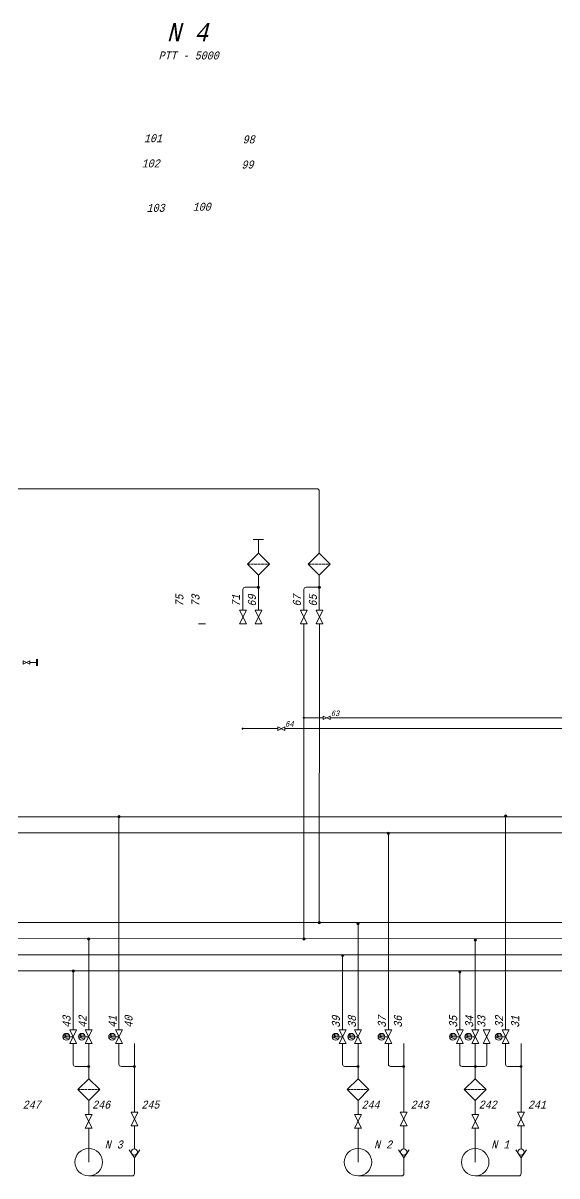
# Model space of a CAD drawing. Extents: x 25 to 789, y 11 to 578.
# Drawn here: x 442.6 to 559.2, y 322 to 574 of the extents above; entities that cross this region are included whole.
import ezdxf

# ---------------------------------------------------------------- set-up
doc = ezdxf.new("R2010")
doc.units = 0
doc.header["$MEASUREMENT"] = 0
doc.linetypes.add('ACAD_ISO02W100', pattern=[15, 12, -3])
doc.layers.add('A76', color=2, linetype='CONTINUOUS')
doc.layers.add('Надписи', color=4, linetype='CONTINUOUS', lineweight=5)
doc.layers.add('Общие трубы', color=254, linetype='CONTINUOUS', lineweight=30)
doc.styles.get("Standard").update_dxf_attribs({"font": 'COUR.TTF', "width": 0.8, "oblique": 7, "height": 2})

msp = doc.modelspace()

# ---------------------------------------------------------------- hatches: boundary and pattern name
at = {"layer": 'A76', "lineweight": 20}
h = msp.add_hatch(color=256, dxfattribs=at)
edge = h.paths.add_edge_path()
edge.add_arc((463.56, 400.54), 0.25, 0, 360)
h = msp.add_hatch(color=256, dxfattribs=at)
edge = h.paths.add_edge_path()
edge.add_arc((548.04, 400.72), 0.25, 0, 360)
h = msp.add_hatch(color=256, dxfattribs=at)
edge = h.paths.add_edge_path()
edge.add_arc((522.42, 396.9), 0.25, 0, 360)
at = {"layer": 'Общие трубы', "lineweight": 20}
h = msp.add_hatch(color=256, dxfattribs=at)
edge = h.paths.add_edge_path()
edge.add_arc((494, 450.72), 0.25, 0, 360)
h = msp.add_hatch(color=256, dxfattribs=at)
edge = h.paths.add_edge_path()
edge.add_arc((507.31, 450.72), 0.25, 0, 360)
h = msp.add_hatch(color=256, dxfattribs=at)
edge = h.paths.add_edge_path()
edge.add_arc((507.31, 377.41), 0.25, 0, 360)
h = msp.add_hatch(color=256, dxfattribs=at)
edge = h.paths.add_edge_path()
edge.add_arc((515.77, 377.16), 0.25, 0, 360)
h = msp.add_hatch(color=256, dxfattribs=at)
edge = h.paths.add_edge_path()
edge.add_arc((456.92, 373.79), 0.25, 0, 360)
h = msp.add_hatch(color=256, dxfattribs=at)
edge = h.paths.add_edge_path()
edge.add_arc((503.94, 373.79), 0.25, 0, 360)
h = msp.add_hatch(color=256, dxfattribs=at)
edge = h.paths.add_edge_path()
edge.add_arc((541.39, 373.61), 0.25, 0, 360)
h = msp.add_hatch(color=256, dxfattribs=at)
edge = h.paths.add_edge_path()
edge.add_arc((512.4, 370.21), 0.25, 0, 360)
h = msp.add_hatch(color=256, dxfattribs=at)
edge = h.paths.add_edge_path()
edge.add_arc((453.54, 366.84), 0.25, 0, 360)
h = msp.add_hatch(color=256, dxfattribs=at)
edge = h.paths.add_edge_path()
edge.add_arc((538.02, 366.6), 0.25, 0, 360)
h = msp.add_hatch(color=256, dxfattribs=at)
edge = h.paths.add_edge_path()
edge.add_arc((456.92, 345.95), 0.25, 0, 360)
h = msp.add_hatch(color=256, dxfattribs=at)
edge = h.paths.add_edge_path()
edge.add_arc((466.92, 345.95), 0.25, 0, 360)
h = msp.add_hatch(color=256, dxfattribs=at)
edge = h.paths.add_edge_path()
edge.add_arc((515.77, 345.95), 0.25, 0, 360)
h = msp.add_hatch(color=256, dxfattribs=at)
edge = h.paths.add_edge_path()
edge.add_arc((525.77, 345.95), 0.25, 0, 360)
h = msp.add_hatch(color=256, dxfattribs=at)
edge = h.paths.add_edge_path()
edge.add_arc((541.39, 345.95), 0.25, 0, 360)
h = msp.add_hatch(color=256, dxfattribs=at)
edge = h.paths.add_edge_path()
edge.add_arc((551.39, 345.95), 0.25, 0, 360)

# ---------------------------------------------------------------- linework, layer by layer
at = {"layer": 'A76', "lineweight": 20}
for p, q in [((560.36, 400.53), (372.3, 400.53)), ((463.54, 353.95), (463.54, 400.48)), ((548.02, 353.95), (548.02, 400.65)), ((372.16, 397.05), (560.36, 397.03)), ((522.4, 353.95), (522.4, 396.94)), ((462.04, 352.45), (461.54, 352.95)), ((461.54, 352.95), (462.79, 352.7)), ((464.29, 350.95), (462.79, 353.95)), ((462.79, 353.95), (464.29, 353.95)), ((464.29, 353.95), (462.79, 350.95)), ((520.9, 352.45), (520.4, 352.95)), ((520.4, 352.95), (521.65, 352.7)), ((523.15, 350.95), (521.65, 353.95)), ((521.65, 353.95), (523.15, 353.95)), ((523.15, 353.95), (521.65, 350.95)), ((546.52, 352.45), (546.02, 352.95)), ((546.02, 352.95), (547.27, 352.7)), ((548.77, 350.95), (547.27, 353.95)), ((547.27, 353.95), (548.77, 353.95)), ((548.77, 353.95), (547.27, 350.95)), ((462.54, 351.95), (461.29, 352.45)), ((461.29, 352.45), (462.04, 352.45)), ((463.54, 352.45), (462.04, 352.45)), ((462.79, 350.95), (464.29, 350.95)), ((463.54, 349.45), (463.54, 350.95)), ((521.4, 351.95), (520.15, 352.45)), ((520.15, 352.45), (520.9, 352.45)), ((522.4, 352.45), (520.9, 352.45)), ((521.65, 350.95), (523.15, 350.95)), ((522.4, 349.45), (522.4, 350.95)), ((547.02, 351.95), (545.77, 352.45)), ((545.77, 352.45), (546.52, 352.45)), ((548.02, 352.45), (546.52, 352.45)), ((547.27, 350.95), (548.77, 350.95))]:
    msp.add_line(p, q, dxfattribs=at)
for centre, radius in [((463.56, 400.54), 0.25), ((548.04, 400.72), 0.25), ((522.42, 396.9), 0.25), ((462.04, 352.45), 0.75), ((520.9, 352.45), 0.75), ((546.52, 352.45), 0.75)]:
    msp.add_circle(centre, radius, dxfattribs=at)
at = {"layer": 'Общие трубы', "lineweight": 20}
for p, q in [((438.46, 472.25), (506.81, 472.25)), ((507.31, 458.18), (507.31, 471.75)), ((494, 461.18), (492.85, 461.18)), ((494, 458.18), (494, 461.18)), ((494, 461.18), (494, 461.18)), ((494, 461.18), (495.15, 461.18)), ((491.6, 455.78), (494, 458.18)), ((494, 458.18), (496.4, 455.78)), ((504.91, 455.78), (507.31, 458.18)), ((507.31, 458.18), (509.71, 455.78)), ((494, 453.38), (491.6, 455.78)), ((496.4, 455.78), (494, 453.38)), ((507.31, 453.38), (504.91, 455.78)), ((509.71, 455.78), (507.31, 453.38)), ((494, 453.4), (494, 445.72)), ((507.31, 453.4), (507.31, 445.72)), ((490.62, 450.22), (490.62, 445.72)), ((494, 450.72), (491.12, 450.72)), ((503.94, 450.22), (503.94, 445.72)), ((507.31, 450.72), (504.44, 450.72)), ((490.62, 447.22), (490.62, 445.72)), ((494, 447.22), (494, 445.72)), ((503.94, 447.22), (503.94, 445.72)), ((507.31, 447.22), (507.31, 445.72)), ((491.37, 445.72), (489.87, 442.72)), ((491.37, 442.72), (489.87, 445.72)), ((489.87, 445.72), (491.37, 445.72)), ((493.29, 445.72), (494.79, 445.72)), ((494.79, 442.72), (493.29, 445.72)), ((494.79, 445.72), (493.29, 442.72)), ((503.19, 445.72), (504.69, 445.72)), ((504.69, 442.72), (503.19, 445.72)), ((504.69, 445.72), (503.19, 442.72)), ((508.11, 445.72), (506.61, 442.72)), ((508.11, 442.72), (506.61, 445.72)), ((506.61, 445.72), (508.11, 445.72)), ((480.95, 442.72), (482.45, 442.72)), ((489.87, 442.72), (491.37, 442.72)), ((493.29, 442.72), (494.79, 442.72)), ((503.19, 442.72), (504.69, 442.72)), ((503.94, 442.73), (503.94, 373.93)), ((506.61, 442.72), (508.11, 442.72)), ((507.36, 442.73), (507.31, 377.51)), ((503.94, 422.14), (508.19, 422.14)), ((509.69, 422.14), (662.79, 422.14)), ((490.62, 419.81), (498.25, 419.81)), ((499.75, 419.81), (666, 419.81)), ((372.16, 377.43), (560.36, 377.41)), ((515.77, 353.95), (515.77, 377.45)), ((372.16, 373.93), (560.36, 373.84)), ((456.92, 353.95), (456.92, 373.98)), ((541.39, 353.95), (541.39, 373.93)), ((372.13, 370.33), (560.36, 370.33)), ((512.4, 353.95), (512.4, 370.32)), ((372.13, 366.83), (560.36, 366.83)), ((453.54, 353.95), (453.54, 366.83)), ((538.02, 353.95), (538.02, 366.89)), ((451.54, 352.95), (452.79, 352.7)), ((452.04, 352.45), (451.54, 352.95)), ((452.79, 353.95), (454.29, 353.95)), ((454.29, 353.95), (452.79, 350.95)), ((454.29, 350.95), (452.79, 353.95)), ((455.42, 352.45), (454.92, 352.95)), ((454.92, 352.95), (456.17, 352.7)), ((457.67, 350.95), (456.17, 353.95)), ((457.67, 353.95), (456.17, 350.95)), ((456.17, 353.95), (457.67, 353.95)), ((510.9, 352.45), (510.4, 352.95)), ((510.4, 352.95), (511.65, 352.7)), ((513.15, 350.95), (511.65, 353.95)), ((513.15, 353.95), (511.65, 350.95)), ((511.65, 353.95), (513.15, 353.95)), ((513.78, 352.95), (515.03, 352.7)), ((514.28, 352.45), (513.78, 352.95)), ((515.02, 353.95), (516.52, 353.95)), ((516.52, 353.95), (515.02, 350.95)), ((516.52, 350.95), (515.02, 353.95)), ((536.02, 352.95), (537.27, 352.7)), ((536.52, 352.45), (536.02, 352.95)), ((537.27, 353.95), (538.77, 353.95)), ((538.77, 353.95), (537.27, 350.95)), ((538.77, 350.95), (537.27, 353.95)), ((539.4, 352.95), (540.65, 352.7)), ((539.9, 352.45), (539.4, 352.95)), ((540.64, 353.95), (542.14, 353.95)), ((542.14, 353.95), (540.64, 350.95)), ((542.14, 350.95), (540.64, 353.95)), ((544.64, 350.95), (543.14, 353.95)), ((544.64, 353.95), (543.14, 350.95)), ((543.14, 353.95), (544.64, 353.95)), ((451.29, 352.45), (452.04, 352.45)), ((452.54, 351.95), (451.29, 352.45)), ((453.54, 352.45), (452.04, 352.45)), ((452.79, 350.95), (454.29, 350.95)), ((453.54, 346.45), (453.54, 350.95)), ((453.54, 349.45), (453.54, 350.95)), ((454.67, 352.45), (455.42, 352.45)), ((455.92, 351.95), (454.67, 352.45)), ((456.92, 352.45), (455.42, 352.45)), ((456.17, 350.95), (457.67, 350.95)), ((456.92, 343.27), (456.92, 350.95)), ((456.92, 349.45), (456.92, 350.95)), ((463.54, 346.45), (463.54, 350.95)), ((466.92, 335.99), (466.92, 350.95)), ((466.92, 345.95), (466.92, 350.95)), ((511.4, 351.95), (510.15, 352.45)), ((510.15, 352.45), (510.9, 352.45)), ((512.4, 352.45), (510.9, 352.45)), ((511.65, 350.95), (513.15, 350.95)), ((512.4, 349.45), (512.4, 350.95)), ((512.4, 346.45), (512.4, 350.95)), ((514.78, 351.95), (513.53, 352.45)), ((513.53, 352.45), (514.28, 352.45)), ((515.77, 352.45), (514.27, 352.45)), ((515.02, 350.95), (516.52, 350.95)), ((515.77, 343.27), (515.77, 350.95)), ((515.77, 349.45), (515.77, 350.95)), ((522.4, 346.45), (522.4, 350.95)), ((525.77, 335.99), (525.77, 350.95)), ((525.77, 345.95), (525.77, 350.95)), ((535.77, 352.45), (536.52, 352.45)), ((537.02, 351.95), (535.77, 352.45)), ((538.02, 352.45), (536.52, 352.45)), ((537.27, 350.95), (538.77, 350.95)), ((538.02, 349.45), (538.02, 350.95)), ((538.02, 346.45), (538.02, 350.95)), ((540.4, 351.95), (539.15, 352.45)), ((539.15, 352.45), (539.9, 352.45)), ((541.39, 352.45), (539.89, 352.45)), ((540.64, 350.95), (542.14, 350.95)), ((541.39, 349.45), (541.39, 350.95)), ((541.39, 343.27), (541.39, 350.95)), ((543.14, 350.95), (544.64, 350.95)), ((543.89, 349.45), (543.89, 350.95)), ((543.89, 346.45), (543.89, 350.95)), ((548.02, 346.45), (548.02, 350.95)), ((551.39, 335.99), (551.39, 350.95)), ((551.39, 345.95), (551.39, 350.95)), ((456.92, 345.95), (454.04, 345.95)), ((464.04, 345.95), (466.92, 345.95)), ((515.77, 345.95), (512.9, 345.95)), ((522.9, 345.95), (525.77, 345.95)), ((541.39, 345.95), (538.52, 345.95)), ((541.39, 345.95), (543.39, 345.95)), ((548.52, 345.95), (551.39, 345.95)), ((456.92, 343.29), (454.52, 340.89)), ((459.32, 340.89), (456.92, 343.29)), ((515.77, 343.29), (513.37, 340.89)), ((518.17, 340.89), (515.77, 343.29)), ((541.39, 343.29), (538.99, 340.89)), ((543.79, 340.89), (541.39, 343.29)), ((454.52, 340.89), (456.92, 338.49)), ((456.92, 338.49), (459.32, 340.89)), ((513.37, 340.89), (515.77, 338.49)), ((515.77, 338.49), (518.17, 340.89)), ((538.99, 340.89), (541.39, 338.49)), ((541.39, 338.49), (543.79, 340.89)), ((456.92, 338.49), (456.92, 335.49)), ((515.77, 338.49), (515.77, 335.49)), ((541.39, 338.49), (541.39, 335.49)), ((456.17, 335.49), (457.67, 335.49)), ((457.67, 335.49), (456.17, 332.49)), ((457.67, 332.49), (456.17, 335.49)), ((466.17, 335.99), (467.67, 335.99)), ((467.67, 335.99), (466.17, 332.99)), ((467.67, 332.99), (466.17, 335.99)), ((515.02, 335.49), (516.52, 335.49)), ((516.52, 335.49), (515.02, 332.49)), ((516.52, 332.49), (515.02, 335.49)), ((525.02, 335.99), (526.52, 335.99)), ((526.52, 335.99), (525.02, 332.99)), ((526.52, 332.99), (525.02, 335.99)), ((540.64, 335.49), (542.14, 335.49)), ((542.14, 335.49), (540.64, 332.49)), ((542.14, 332.49), (540.64, 335.49)), ((550.64, 335.99), (552.14, 335.99)), ((552.14, 335.99), (550.64, 332.99)), ((552.14, 332.99), (550.64, 335.99)), ((466.17, 332.99), (467.67, 332.99)), ((466.92, 327.99), (466.92, 332.99)), ((525.02, 332.99), (526.52, 332.99)), ((525.77, 327.99), (525.77, 332.99)), ((550.64, 332.99), (552.14, 332.99)), ((551.39, 327.99), (551.39, 332.99)), ((456.17, 332.49), (457.67, 332.49)), ((456.92, 325.03), (456.92, 332.49)), ((515.02, 332.49), (516.52, 332.49)), ((515.77, 325.03), (515.77, 332.49)), ((540.64, 332.49), (542.14, 332.49)), ((541.39, 325.03), (541.39, 332.49)), ((466.94, 326), (465.76, 327.72)), ((466.94, 326), (468.08, 327.72)), ((525.79, 326), (524.61, 327.72)), ((525.79, 326), (526.94, 327.72)), ((551.41, 326), (550.23, 327.72)), ((551.41, 326), (552.56, 327.72)), ((466.93, 322.53), (466.94, 326)), ((525.79, 322.53), (525.79, 326)), ((551.41, 322.53), (551.41, 326)), ((466.43, 322.03), (456.92, 322.03)), ((525.29, 322.03), (515.77, 322.03)), ((550.91, 322.03), (541.39, 322.03))]:
    msp.add_line(p, q, dxfattribs=at)
at = {"layer": 'Общие трубы', "linetype": 'ACAD_ISO02W100', "lineweight": 20, "ltscale": 0.05}
for p, q in [((491.6, 455.78), (496.4, 455.78)), ((504.91, 455.78), (509.71, 455.78)), ((454.52, 340.89), (459.32, 340.89)), ((513.37, 340.89), (518.17, 340.89)), ((538.99, 340.89), (543.79, 340.89))]:
    msp.add_line(p, q, dxfattribs=at)
at = {"layer": 'Общие трубы', "lineweight": 5}
for p, q in [((444.08, 434.29), (445.5, 434.29)), ((445.5, 435.01), (445.5, 433.55)), ((445.76, 435.01), (445.76, 433.55))]:
    msp.add_line(p, q, dxfattribs=at)
msp.add_lwpolyline([(444.08, 434.66), (444.08, 433.91), (442.58, 434.66), (442.58, 433.91)], close=True, dxfattribs=at)
at = {"layer": 'Общие трубы', "lineweight": 20}
for points in [[(509.69, 422.52), (509.69, 421.77), (508.19, 422.52), (508.19, 421.77)], [(499.75, 420.18), (499.75, 419.43), (498.25, 420.18), (498.25, 419.43)]]:
    msp.add_lwpolyline(points, close=True, dxfattribs=at)
for centre, radius in [((494, 450.72), 0.25), ((507.31, 450.72), 0.25), ((503.94, 422.14), 0.125), ((490.55, 419.81), 0.125), ((507.31, 377.41), 0.25), ((515.77, 377.16), 0.25), ((456.92, 373.79), 0.25), ((503.94, 373.79), 0.25), ((541.39, 373.61), 0.25), ((512.4, 370.21), 0.25), ((453.54, 366.84), 0.25), ((538.02, 366.6), 0.25), ((452.04, 352.45), 0.75), ((455.42, 352.45), 0.75), ((510.9, 352.45), 0.75), ((514.28, 352.45), 0.75), ((536.52, 352.45), 0.75), ((539.9, 352.45), 0.75), ((456.92, 345.95), 0.25), ((466.92, 345.95), 0.25), ((515.77, 345.95), 0.25), ((525.77, 345.95), 0.25), ((541.39, 345.95), 0.25), ((551.39, 345.95), 0.25), ((456.92, 325.03), 3), ((466.91, 327.28), 0.691), ((515.77, 325.03), 3), ((525.77, 327.28), 0.691), ((541.39, 325.03), 3), ((551.39, 327.28), 0.691)]:
    msp.add_circle(centre, radius, dxfattribs=at)
for centre, start, end in [((506.81, 471.75), 359.9989, 90), ((506.81, 471.75), 359.9989, 90), ((491.12, 450.22), 90, 180), ((504.44, 450.22), 90, 180), ((454.04, 346.45), 180, 270), ((464.04, 346.45), 180, 270), ((512.9, 346.45), 180, 270), ((522.9, 346.45), 180, 270), ((538.52, 346.45), 180, 270), ((543.39, 346.45), 270, 0), ((548.52, 346.45), 180, 270), ((466.43, 322.53), 270, 359.9053), ((525.29, 322.53), 270, 359.9053), ((550.91, 322.53), 270, 359.9053)]:
    msp.add_arc(centre, 0.5, start, end, dxfattribs=at)

# ---------------------------------------------------------------- texts
at = {"layer": 'Надписи', "lineweight": 15, "oblique": 15, "width": 0.75}
for s, height, p in [('N 4', 4, (473.97, 570.03)), ('РТТ - 5000', 1.75, (472.19, 566.07)), ('101', 1.75, (469, 547.98)), ('98', 1.75, (490.56, 547.73)), ('102', 1.75, (468.5, 542.48)), ('99', 1.75, (490.31, 542.23)), ('103', 1.75, (469.57, 532.76)), ('100', 1.75, (479.65, 533.01)), ('63', 1.225, (509.83, 422.54)), ('64', 1.225, (499.85, 420.24)), ('247', 1.75, (442.48, 336.74)), ('246', 1.75, (457.67, 336.74)), ('245', 1.75, (468.42, 336.74)), ('244', 1.75, (516.52, 336.74)), ('243', 1.75, (527.27, 336.74)), ('242', 1.75, (542.14, 336.74)), ('241', 1.75, (552.89, 336.74)), ('N 3', 1.75, (460.42, 328.03)), ('N 2', 1.75, (519.27, 328.03)), ('N 1', 1.75, (544.89, 328.03))]:
    msp.add_text(s, height=height, dxfattribs=at).set_placement(p)
for s, p in [('75', (477.62, 446.47)), ('73', (481.13, 446.47)), ('71', (489.96, 446.47)), ('69', (493.46, 446.47)), ('67', (503.28, 446.47)), ('65', (506.78, 446.47)), ('43', (452.96, 354.41)), ('42', (456.46, 354.41)), ('41', (463.01, 354.41)), ('40', (466.51, 354.41)), ('39', (511.82, 354.41)), ('38', (515.32, 354.41)), ('37', (521.86, 354.41)), ('36', (525.37, 354.41)), ('35', (537.44, 354.41)), ('34', (540.94, 354.41)), ('33', (543.61, 354.41)), ('32', (547.48, 354.41)), ('31', (550.99, 354.41))]:
    msp.add_text(s, height=1.75, rotation=90, dxfattribs=at).set_placement(p)

doc.saveas('drawing.dxf')
